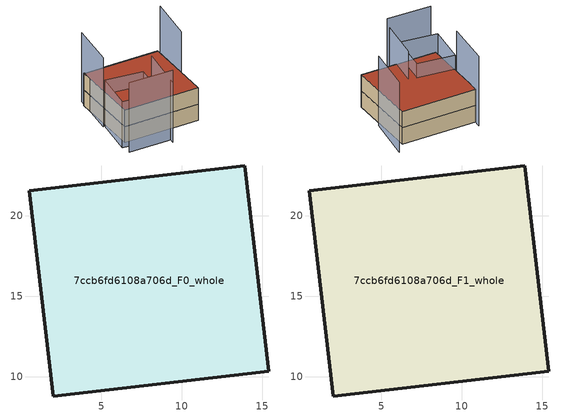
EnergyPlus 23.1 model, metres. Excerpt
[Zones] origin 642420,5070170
7ccb6fd6108a706d_F0_whole
 floor ground (EU_floor_Construction): 15.38,10.36 13.91,23.11 0.53,21.56 1.99,8.82 z0
 wall outside (EU_wall_Construction): 0.53,21.56 13.91,23.11 15.38,10.36 1.99,8.82 0.53,21.56 z0:3
7ccb6fd6108a706d_F1_whole
 floor to 7ccb6fd6108a706d_F0_whole (EU_floor_Construction): 15.38,10.36 13.9,23.11 0.52,21.56 1.99,8.82 z3
 wall outside (EU_wall_Construction): 0.53,21.56 13.91,23.11 15.38,10.36 1.99,8.82 0.53,21.56 z3:6
 roof outside (EU_roof_Construction): 13.91,23.11 15.38,10.36 1.99,8.82 0.53,21.56 z6
shading: 9.15,14.45 8.99,5.85 z0:11.1; 0.68,22.83 0.84,14.6 / 1.55,5.96 9.4,6.79 z0:12.8; 1.1,14.59 7.7,14.6 / 7.7,14.6 7.7,7.59 / 7.7,7.59 1.1,7.59 / 1.1,7.59 1.1,14.59 z0:8.5; 15.13,16.6 15.23,25.07 z0:12.9
[Building]
EU S2 Campaign: North Axis=0; Terrain=City; Solar Distribution=FullExterior
[Site:Location]
Lyon-Bron: Latitude=45.75; Longitude=5; Time Zone=1; Elevation=198
[SizingPeriod:WeatherFileDays]
AnnualSizingPeriod: Begin Month=1; Begin Day of Month=1; End Month=12; End Day of Month=31; Day of Week for Start Day=Monday; Use Weather File Daylight Saving Period=No; Use Weather File Rain and Snow Indicators=No
[MATERIAL]
EU_InternalMass_Material: Roughness=MediumRough; Thickness=0.1; Conductivity=1; Density=1800; Specific Heat=900; Thermal Absorptance=0.9; Solar Absorptance=0.7; Visible Absorptance=0.7
[MATERIAL:NOMASS] Roughness=MediumRough; Thermal Absorptance=0.9; Solar Absorptance=0.7; Visible Absorptance=0.7
Name | Thermal Resistance
EU_wall_NoMass | 0.87146
EU_roof_NoMass | 0.842276
EU_floor_NoMass | 0.496999
[CONSTRUCTION]
EU_wall_Construction: EU_wall_NoMass
EU_roof_Construction: EU_roof_NoMass
EU_floor_Construction: EU_floor_NoMass
EU_InternalMass_Construction: EU_InternalMass_Material
[ZONE] Type=1; Multiplier=1; Ceiling Height=autocalculate; Floor Area=autocalculate; Part of Total Floor Area=Yes
Name | Volume
7ccb6fd6108a706d_F0_whole | 518.506
7ccb6fd6108a706d_F1_whole | 518.504
[INTERNALMASS] Construction=EU_InternalMass_Construction; Surface Area=172.835
Name | Zone or ZoneList
7ccb6fd6108a706d_F0_whole_EU_InternalMass | 7ccb6fd6108a706d_F0_whole
7ccb6fd6108a706d_F1_whole_EU_InternalMass | 7ccb6fd6108a706d_F1_whole
[OTHEREQUIPMENT] Fuel Type=Electricity; Design Level Calculation Method=Watts/Area; Power per Zone Floor Area=1; Fraction Latent=0; Fraction Radiant=0; Fraction Lost=0; Carbon Dioxide Generation Rate=0; EndUse Subcategory=EU_Step8_InternalGains
Name | Zone or ZoneList or Space or SpaceList | Schedule
EU_Step8_InternalGain_7ccb6fd6108a706d_F0_whole_f000 | 7ccb6fd6108a706d_F0_whole | EU_Step8_GainSchedule_7ccb6fd6108a706d_F0_whole_f000
EU_Step8_InternalGain_7ccb6fd6108a706d_F1_whole_f000 | 7ccb6fd6108a706d_F1_whole | EU_Step8_GainSchedule_7ccb6fd6108a706d_F1_whole_f000
[ZONEVENTILATION:DESIGNFLOWRATE] Schedule=EU_AlwaysOn; Design Flow Rate Calculation Method=AirChanges/Hour; Air Changes per Hour=0.425; Ventilation Type=Natural; Fan Pressure Rise=0; Fan Total Efficiency=1; Constant Term Coefficient=1; Temperature Term Coefficient=0; Velocity Term Coefficient=0; Velocity Squared Term Coefficient=0; Minimum Indoor Temperature=-100; Maximum Indoor Temperature=100; Delta Temperature=-100; Minimum Outdoor Temperature=-100; Maximum Outdoor Temperature=100; Maximum Wind Speed=40
Name | Zone or ZoneList or Space or SpaceList
EU_ConstantAir_7ccb6fd6108a706d_F0_whole | 7ccb6fd6108a706d_F0_whole
EU_ConstantAir_7ccb6fd6108a706d_F1_whole | 7ccb6fd6108a706d_F1_whole
[HVACTEMPLATE:THERMOSTAT] Constant Heating Setpoint=20; Constant Cooling Setpoint=50
EU_HeatOnly_7ccb6fd6108a706d_F0_whole; EU_HeatOnly_7ccb6fd6108a706d_F1_whole
[HVACTEMPLATE:ZONE:IDEALLOADSAIRSYSTEM] System Availability Schedule=EU_AlwaysOn; Maximum Heating Supply Air Temperature=50; Minimum Cooling Supply Air Temperature=13; Maximum Heating Supply Air Humidity Ratio=0.0156; Minimum Cooling Supply Air Humidity Ratio=0.0077; Heating Limit=NoLimit; Cooling Limit=NoLimit; Heating Availability Schedule=EU_AlwaysOn; Cooling Availability Schedule=EU_CoolingOff; Dehumidification Control Type=ConstantSensibleHeatRatio; Cooling Sensible Heat Ratio=0.7; Dehumidification Setpoint=60; Humidification Control Type=None; Humidification Setpoint=30; Outdoor Air Method=None; Outdoor Air Flow Rate per Person=0.00944; Outdoor Air Flow Rate per Zone Floor Area=0; Outdoor Air Flow Rate per Zone=0; Demand Controlled Ventilation Type=None; Outdoor Air Economizer Type=NoEconomizer; Heat Recovery Type=None; Sensible Heat Recovery Effectiveness=0.7; Latent Heat Recovery Effectiveness=0.65
Name | Template Thermostat
7ccb6fd6108a706d_F0_whole | EU_HeatOnly_7ccb6fd6108a706d_F0_whole
7ccb6fd6108a706d_F1_whole | EU_HeatOnly_7ccb6fd6108a706d_F1_whole
[SIZING:ZONE] Zone Cooling Design Supply Air Temperature Input Method=SupplyAirTemperature; Zone Cooling Design Supply Air Temperature=13; Zone Heating Design Supply Air Temperature Input Method=SupplyAirTemperature; Zone Heating Design Supply Air Temperature=50; Zone Cooling Design Supply Air Humidity Ratio=0.008; Zone Heating Design Supply Air Humidity Ratio=0.008; Cooling Design Air Flow Method=DesignDay; Cooling Design Air Flow Rate=0; Cooling Minimum Air Flow per Zone Floor Area=0.000762; Cooling Minimum Air Flow=0; Cooling Minimum Air Flow Fraction=0.2; Heating Design Air Flow Method=DesignDay; Heating Design Air Flow Rate=0; Heating Maximum Air Flow per Zone Floor Area=0.002032; Heating Maximum Air Flow=0.141576; Heating Maximum Air Flow Fraction=0.3; Account for Dedicated Outdoor Air System=No; Dedicated Outdoor Air System Control Strategy=NeutralSupplyAir; Dedicated Outdoor Air Low Setpoint Temperature for Design=autosize; Dedicated Outdoor Air High Setpoint Temperature for Design=autosize; Zone Load Sizing Method=Sensible Load Only No Latent Load; Zone Latent Cooling Design Supply Air Humidity Ratio Input Method=HumidityRatioDifference; Zone Cooling Design Supply Air Humidity Ratio Difference=0.005; Zone Latent Heating Design Supply Air Humidity Ratio Input Method=HumidityRatioDifference; Zone Humidification Design Supply Air Humidity Ratio Difference=0.005
7ccb6fd6108a706d_F0_whole; 7ccb6fd6108a706d_F1_whole
[SCHEDULE:CONSTANT]
Name | Hourly Value
EU_AlwaysOn | 1
EU_CoolingOff | 0
[SCHEDULE:FILE] Column Number=1; Rows to Skip at Top=0; Number of Hours of Data=8760; Column Separator=Comma; Interpolate to Timestep=No; Minutes per Item=60; Adjust Schedule for Daylight Savings=Yes
Name | File
EU_Step8_GainSchedule_7ccb6fd6108a706d_F0_whole_f000 | ../../schedules/7ccb6fd6108a706d/7ccb6fd6108a706d_F0_whole_f000_gain.csv
EU_Step8_GainSchedule_7ccb6fd6108a706d_F1_whole_f000 | ../../schedules/7ccb6fd6108a706d/7ccb6fd6108a706d_F1_whole_f000_gain.csv
